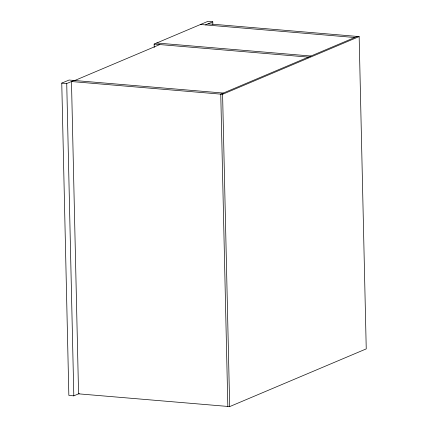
<?xml version="1.0" encoding="UTF-8"?>
<svg xmlns="http://www.w3.org/2000/svg" width="428" height="428" viewBox="0 0 428 428"><rect width="100%" height="100%" fill="white"/><g stroke="black" fill="none" stroke-linecap="round" stroke-linejoin="round"><path stroke-width="0.64" d="M79.292 393.53L73.814 395.846L68.849 395.424L61.76 83.123L69.063 80.036L223.304 93.058M154.214 47.417L154.139 44.084L207.81 21.4L212.78 21.817L212.839 24.487M61.76 83.123L66.731 83.54L74.033 80.453M205.477 24.904L212.78 21.817M74.739 80.512L159.815 44.56M357.305 36.428L220.752 94.139L227.835 406.445M222.592 94.294L359.151 36.589L366.24 348.89L229.681 406.6L78.565 393.84L71.476 81.534L222.592 94.294L229.681 406.6M208.029 23.824L359.151 36.589M200.507 24.487L354.748 37.509M156.696 43.003L310.937 56.025M154.139 44.084L308.379 57.106M66.731 83.54L73.814 395.846"/></g></svg>
